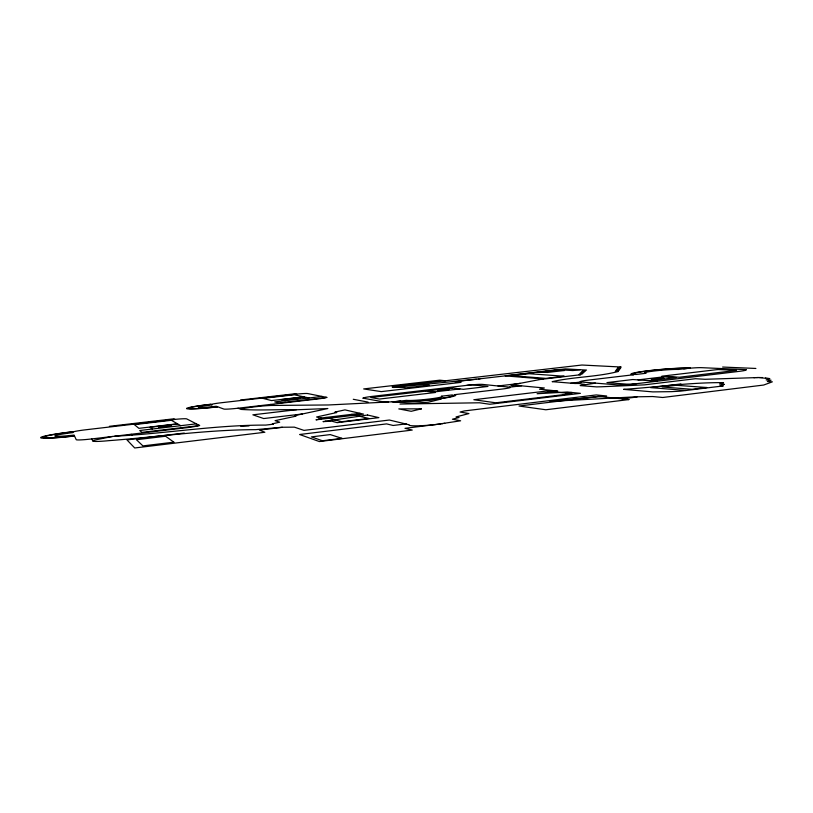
<?xml version="1.0" encoding="UTF-8"?>
<svg xmlns="http://www.w3.org/2000/svg" width="813" height="813" viewBox="0 0 813 813"><rect width="100%" height="100%" fill="white"/><g stroke="black" fill="none" stroke-linecap="round" stroke-linejoin="round"><path stroke-width="1.22" d="M765.785 378.299L758.783 377.527L705.013 379.295L695.471 378.716L644.414 384.864L601.01 386.795A19.695 1.474 -5.1 0 0 596.712 386.897L580.167 385.596L595.441 383.116M112.285 436.5L97.845 439.416A20.325 1.524 -6.6 0 0 92.946 440.941L92.997 441.083A20.325 1.524 -6.6 0 0 108.952 440.646C157.844 436.977 206.431 429.752 255.607 429.66L282.162 427.252L294.347 427.14L303.971 430.382L389.386 420.026L409.305 424.833A22.866 2.043 -5.5 0 0 436.683 424.416L460.625 420.799L452.424 419.223L459.05 417.476L456.063 416.927L468.928 413.563L460.097 412.039L464.457 410.921L596.285 394.935L606.65 395.982L550.055 401.388L635.268 396.846L652.656 396.531L662.727 397.486L763.692 385.037L772.35 381.836L767.37 381.541L771.049 380.189L766.151 379.915L769.779 378.604L765.592 377.943M444.752 423.319L443.796 423.471M442.821 423.614L441.805 423.756M440.778 423.898L439.721 424.04M480.29 378.746L479.619 378.828M438.654 424.173L404.986 428.319L412.242 430.067L319.346 441.55L299.611 434.498L386.602 423.898L393.157 425.473L406.246 423.878M478.938 378.919L478.237 379M622.057 398.848L636.996 397.018M566.082 393.086L571.478 392.435M282.345 427.313L259.398 430.077L264.855 432.262L134.714 447.973L126.96 439.904L184.307 433.065M680.928 383.949L650.593 387.618L686.101 390.474M72.601 431.886A30.396 2.073 -6.6 0 0 43.18 437.414A30.396 2.073 -6.6 0 0 74.44 435.839L74.074 435.067A18.801 1.28 -6.6 0 1 54.776 436.032A18.801 1.28 -6.6 0 1 72.936 432.618L72.53 431.723A32.906 2.246 -6.6 0 0 40.66 437.719A32.906 2.246 -6.6 0 0 74.511 436.012L76.209 439.66A14.878 1.077 -6.6 0 0 91.656 438.939L186.218 427.75A14.471 1.057 -6.3 0 0 198.921 425.169M302.385 413.98L263.717 418.553L252.873 414.823L296.45 409.711M570.777 383.208L581.183 381.978A13.709 0.945 -5.1 0 1 588.521 380.088L633.845 374.722A31.514 2.093 -4.9 0 1 648.835 370.667A31.514 2.093 -4.9 0 1 690.43 368.035L678.408 369.458A18.008 1.199 -4.9 0 0 654.567 370.962A18.008 1.199 -4.9 0 0 646.071 373.279L636.02 374.468A29.116 1.931 -4.9 0 1 649.851 370.718A29.116 1.931 -4.9 0 1 688.296 368.289M240.841 426.327L249.032 425.921M638.032 379.895L663.804 376.815L676.406 377.588L650.187 380.728M320.546 418.085L360.159 413.35M551.651 391.602L556.915 390.972M175.08 419.366L85.954 429.752A13.801 0.925 -6.5 0 0 72.753 432.221M452.363 388.014L428.156 390.84L435.331 391.795L459.934 388.909M498.013 385.982L520.178 383.38M196.329 423.847L139.714 430.514L141.95 432.384L199.673 425.555L186.736 418.908A13.445 0.904 -6.3 0 0 172.153 419.701M395.646 401.622A29.492 2.104 -5.6 0 0 432.099 399.549A29.492 2.104 -5.6 0 0 452.058 394.955L441.388 396.216A18.232 1.301 -5.6 0 1 429 399.051A18.232 1.301 -5.6 0 1 406.49 400.342L393.299 401.896A31.92 2.276 -5.6 0 0 432.943 399.64L435.362 399.346A31.92 2.276 -5.6 0 0 454.355 394.691L501.397 389.132A13.394 0.925 -5.4 0 0 509.588 387.171L521.57 385.769M322.07 396.449L274.753 401.917L278.971 403.014L327.05 397.445L307.578 393.543A11.484 0.681 -5.9 0 0 294.265 394.386M211.014 404.356A25.64 1.555 -6.1 0 0 188.89 408.482A25.64 1.555 -6.1 0 0 217.569 406.754L216.278 406.287A15.864 0.965 -6.1 0 1 198.575 407.354A15.864 0.965 -6.1 0 1 212.223 404.803L210.75 404.264A27.754 1.677 -6.1 0 0 186.797 408.726A27.754 1.677 -6.1 0 0 217.843 406.856L223.819 409.041A12.459 0.793 -6.1 0 0 237.904 408.228L316.47 399.122A12.236 0.772 -5.9 0 0 325.932 397.222M580.136 369.712L572.86 370.555L558.734 369.702L505.239 375.891L543.399 378.949M109.409 426.317L174.043 418.786M240.485 400.006L295.109 393.756M296.745 394.102L221.553 402.72A11.687 0.701 -6.1 0 0 211.573 404.559M476.418 379.214L393.766 387.486L392.13 386.907L581.915 365.027L621.173 367.019L617.677 367.893L620.675 368.045L616.904 368.99L619.933 369.153L616.102 370.118L619.16 370.291L615.289 371.277L618.378 371.46C596.732 377.11 573.958 376.714 552.169 381.653L575.025 383.502A18.587 1.321 -5.2 0 1 581.061 384L584.75 384.386M114.735 436.205C165.181 433.695 215.11 424.986 265.78 425.087L273.453 424.173L272.375 423.797L279.692 422.201L275.089 420.646L296.084 416.134L294.499 415.667L327.852 408.533L296.684 409.772C278.31 409.305 259.835 410.626 241.532 409.447A16.971 1.108 -6 0 1 252.833 407.069A16.971 1.108 -6 0 1 272.802 405.443L328.645 404.965L395.504 401.632M435.067 399.386L441.113 399.041L428.288 402.232L399.996 404.051L479.507 402.781L489.772 404.264L580.38 393.34L567.291 392.018L537.088 393.736L557.789 391.053L539.507 389.214L544.364 387.984L518.684 385.575A17.561 1.189 -5.3 0 1 518.796 383.584L540.442 379.437L580.767 374.712L578.744 374.58L582.85 373.574L579.984 373.391L584.029 372.405L581.193 372.222L585.187 371.256L582.372 371.084L586.559 370.078L565.279 368.899L454.731 381.724L461.042 382.374L381.287 391.622L363.665 388.929L439.731 380.179L445.412 380.758M753.875 377.669L754.789 377.628M755.684 377.598L756.547 377.567M757.401 377.547L758.204 377.537M758.986 377.527L759.718 377.527M760.44 377.527L761.1 377.527M761.74 377.547L762.32 377.557M722.625 367.049L755.897 368.452M745.999 369.641L701.904 367.679A13.628 0.904 -4.9 0 0 683.753 368.817M657.148 381.216L632.788 379.529L606.955 382.608L630.4 384.427L738.661 371.429A14.583 1.016 -4.7 0 0 744.434 369.569M581.183 381.978L616.945 384.844A14.654 1.067 -5 0 0 636.366 383.706M509.588 387.171L482.546 384.397A12.622 0.823 -5.5 0 0 466.774 385.372M448.268 387.527L463.39 389.325L487.963 386.439L472.048 384.752L372.933 396.307A12.825 0.854 -5.7 0 0 363.594 398.279M362.923 398.157L384.01 401.978A13.597 0.965 -5.7 0 0 388.523 402.039M353.259 399.285L368.055 402.1M309.011 397.964L304.387 396.968L281.095 399.65L285.343 400.697M351.633 414.366L368.807 418.451L341.734 421.713L325.85 417.445M270.678 404.427L274.235 405.413M318.462 419.264L319.103 419.447M325.495 421.246L326.226 421.459M237.904 408.228L241.593 409.478M180.72 425.687L177.803 423.99L150.009 427.262L152.397 429.02M131.157 434.264L132.306 435.351M91.656 438.939L92.967 441.042M400.636 401.033A13.597 0.965 -5.7 0 1 392.201 401.825M651.274 379.204L664.048 378.157L651.335 379.153M171.452 425.748L158.931 427.13L171.452 425.748M449.061 389.397L437.76 390.525L449.061 389.397M300.17 398.238L289.56 399.335L300.17 398.238M724.098 384.325L720.054 385.697L723.285 385.921L680.562 391.144L671.335 391.653L652.829 391.896L623.551 389.356C656.711 387.151 689.566 382.476 722.808 382.628L723.529 382.679L719.535 384.01L724.098 384.325M421.469 408.827L411.205 411.297L398.797 408.909L421.469 408.827M321.989 418.482L315.983 419.823L363.574 414.132L344.956 409.884L334.895 412.089L336.734 412.537L316.582 416.988L321.989 418.482M367.547 415.036L323.015 421.612L331.785 421.175L337.171 422.658L378.899 417.628L367.547 415.036M341.988 438.359L322.456 440.768L311.409 436.896L330.241 434.589L341.988 438.359M706.629 387.506L692.015 389.295L662.117 386.968L676.162 385.271L706.629 387.506M628.916 399.559L545.848 409.762L518.989 406.022L598.205 396.388L628.916 399.559M571.702 393.665L495.849 402.801L473.827 399.732L546.438 391.063L571.702 393.665M173.83 442.17L142.925 445.9L136.411 439.721L165.588 436.235L173.83 442.17M717.818 369.519L661.863 376.185L679.302 377.242L736.588 370.382L717.818 369.519M171.411 420.291L134.369 424.62L138.891 428.339L177.488 423.807L171.411 420.291M425.453 391.155L370.83 397.537L379.519 399.051L435.422 392.496L425.453 391.155M564.131 376.226L545.838 378.37L511.977 375.708L529.192 373.716L564.131 376.226M416.408 383.665L394.142 386.226L406.327 387.842L429.284 385.189L416.408 383.665M303.889 396.856L271.542 400.585L262.934 398.36L294.194 394.772L303.889 396.856M557.748 370.067L540.787 372.029L547.322 372.466L564.486 370.484L557.748 370.067"/></g></svg>
